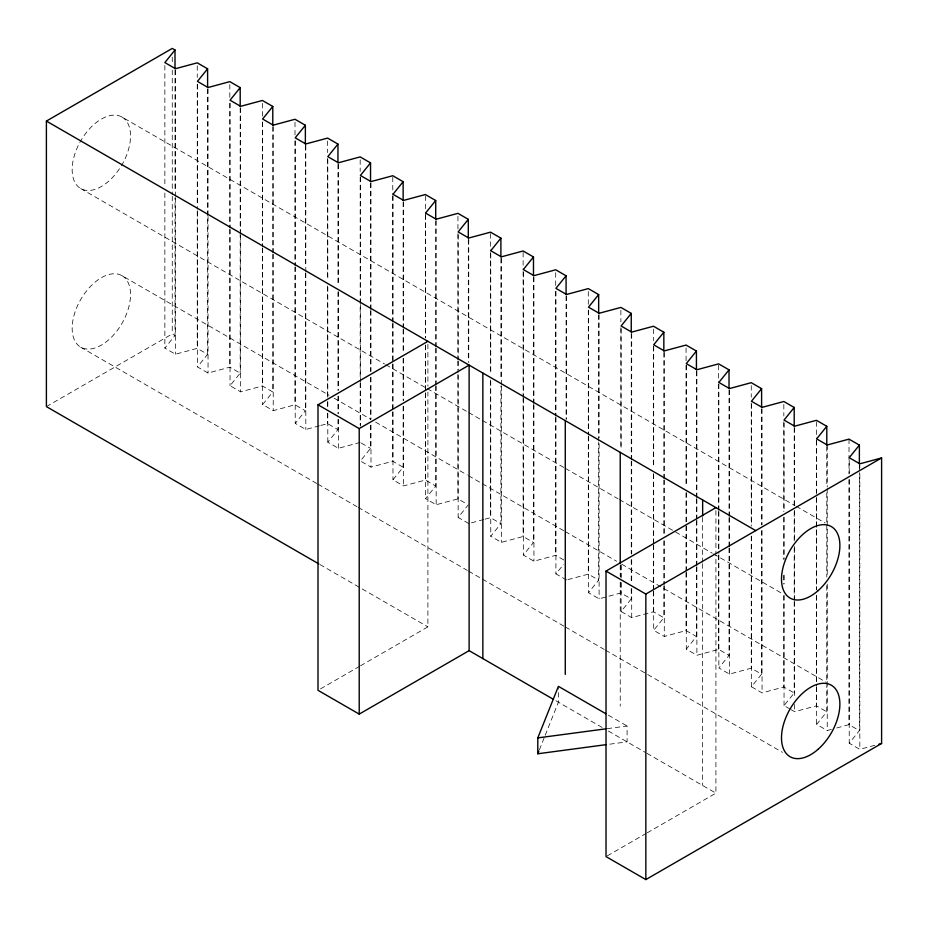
<?xml version="1.0" encoding="UTF-8"?>
<svg xmlns="http://www.w3.org/2000/svg" width="928" height="928" viewBox="0 0 928 928"><rect width="100%" height="100%" fill="white"/><g stroke="black" fill="none" stroke-linecap="round" stroke-linejoin="round"><path stroke-width="0.7" stroke-dasharray="4.64 3.48" d="M539.388 749.801L544.666 736.577M545.2 735.254L558.412 702.206L558.412 687.787M319.429 425.813L305.811 429.478L295.22 423.365L305.37 410.779L295 404.805L273.226 410.663L262.624 404.538L272.786 391.976L262.415 385.99L240.642 391.848L230.04 385.735L240.19 373.16L229.831 367.175L208.046 373.033L197.444 366.908L207.605 354.345L197.246 348.36L175.462 354.218L164.859 348.104L175.009 335.53L175.009 197.838M360.18 442.436L338.407 448.294L327.804 442.169L337.954 429.606L337.954 419.456M370.539 425.221L370.539 448.41L360.389 460.984L370.991 467.109L392.776 461.251L403.135 467.236L392.973 479.799L403.587 485.924L425.36 480.066L435.719 486.04L425.558 498.614L436.172 504.739L457.945 498.87L467.155 504.194M468.756 523.554L458.154 517.43L468.304 504.855M563.772 559.978L555.71 555.327L533.936 561.185L523.334 555.06L533.484 542.486L523.125 536.5L501.352 542.37L490.75 536.245L500.9 523.67L500.9 385.99M566.521 580L555.918 573.875L563.54 564.444M789.937 708.98L784.044 705.582L794.206 693.007L783.835 687.022L762.062 692.891L751.46 686.766L761.61 674.192L751.251 668.206L729.478 674.076L718.864 667.951L729.025 655.377L718.655 649.403L696.882 655.261L686.279 649.136L696.429 636.562L686.07 630.576L664.286 636.446L653.683 630.321L663.845 617.746L653.486 611.772L631.701 617.63L621.099 611.506L631.249 598.931L620.89 592.946L599.105 598.815L588.514 592.69L598.664 580.116L598.664 442.436M831.314 729.42L827.231 730.522L816.628 724.397L826.79 711.822L826.79 685.734M874.791 745.3L859.827 749.337L849.224 743.212L859.374 730.638L859.374 472.654M46.4 406.603L172.26 333.941L175.009 335.53M320.508 688.878L359.217 666.524M360.47 665.805L427.901 626.864L427.901 392.068M607.272 855.883L645.981 833.53M647.234 832.81L715.917 793.15L715.917 555.454M320.786 425.453L327.596 423.62L337.954 429.606M471.482 522.824L483.732 519.518M485.089 519.158L490.541 517.696L500.9 523.67M567.89 579.629L588.294 574.13L598.664 580.116M791.108 709.665L794.646 711.706L816.42 705.837L826.79 711.822M836.766 727.958L849.016 724.652L859.374 730.638M607.248 728.642L627.096 726.009L627.096 741.866L607.248 744.511M121.986 117.056A41.284 23.838 -60 0 1 108.901 181.006A41.284 23.838 -60 0 1 73.15 160.358A41.284 23.838 -60 0 1 121.986 117.056L794.913 505.563M796.178 506.294L825.05 522.963M80.713 188.558L384.528 363.973M385.781 364.692L425.964 387.892M427.216 388.612L467.387 411.812M468.64 412.531L481.203 419.781M482.456 420.5L564.062 467.619M565.314 468.35L618.048 498.788M619.301 499.508L712.205 553.146M713.458 553.877L782.513 593.746M121.986 275.674A41.284 23.838 -60 0 1 108.901 339.625A41.284 23.838 -60 0 1 73.15 318.988A41.284 23.838 -60 0 1 121.986 275.674L329.138 395.282M334.161 398.182L370.574 419.201M375.596 422.101L467.248 475.008M468.501 475.728L481.052 482.978M482.305 483.708L563.911 530.816M565.164 531.547L616.644 561.266M621.667 564.166L826.303 682.312M361.328 443.097L370.539 448.41M80.713 347.188L316.738 483.453M317.991 484.172L356.909 506.653M358.162 507.372L467.387 570.43M468.64 571.161L481.203 578.411M482.456 579.13L564.062 626.249M565.314 626.968L604.232 649.438M605.485 650.168L782.513 752.364M608.362 715.186L627.096 726.009M319.974 564.56L427.901 626.864M555.93 700.779L602.121 727.448M608.362 731.055L645.668 752.596M646.909 753.304L715.917 793.15M859.827 465.264L859.827 468.153M859.827 473.953L859.827 749.337M859.374 465.404L859.374 471.204M849.224 460.59L849.224 473.628M849.224 479.428L849.224 743.212M849.016 439.13L849.016 473.918M849.016 479.718L849.016 724.652M827.231 444.988L827.231 487.026M827.231 488.476L827.231 576.891M827.231 584.13L827.231 730.522M826.79 446.588L826.79 487.177M826.79 492.965L826.79 577.03M826.79 585.73L826.79 684.284M816.628 440.324L816.628 492.501M816.628 498.301L816.628 589.605M816.628 595.405L816.628 685.27M816.628 686.72L816.628 724.397M816.42 421.764L816.42 439.153M816.42 440.603L816.42 495.68M816.42 497.13L816.42 589.895M816.42 595.683L816.42 685.548M816.42 686.998L816.42 705.837M794.646 427.634L794.646 508.799M794.646 510.238L794.646 539.226M794.646 546.476L794.646 600.103M794.646 601.553L794.646 698.656M794.646 704.456L794.646 711.706M794.206 427.773L794.206 506.038M794.206 511.838L794.206 540.827M794.206 548.077L794.206 600.254M794.206 601.704L794.206 693.007M784.044 422.959L784.044 511.363M784.044 517.163L784.044 559.19M784.044 575.14L784.044 583.84M784.044 595.428L784.044 705.582M783.835 404.399L783.835 415.999M783.835 421.788L783.835 511.653M783.835 517.453L783.835 559.48M783.835 575.43L783.835 584.118M783.835 595.718L783.835 687.022M762.062 408.807L762.062 524.761M762.062 530.561L762.062 692.891M761.61 408.958L761.61 524.912M761.61 530.712L761.61 674.192M751.46 404.144L751.46 525.886M751.46 536.036L751.46 686.766M751.251 385.584L751.251 397.184M751.251 402.972L751.251 526.176M751.251 536.314L751.251 668.206M729.478 390.004L729.478 516.096M729.478 517.546L729.478 546.534M729.478 547.984L729.478 674.076M729.025 390.143L729.025 516.246M729.025 517.685L729.025 546.673M729.025 548.123L729.025 655.377M718.864 383.879L718.864 509.971M718.864 511.421L718.864 553.448M718.864 554.898L718.864 667.951M718.655 365.319L718.655 382.719M718.655 384.169L718.655 510.261M718.655 511.711L718.655 549.388M718.655 555.188L718.655 649.403M715.917 510.528L715.917 554.004M702.647 517.36L702.647 562.287M702.647 563.737L702.647 785.494M696.882 371.188L696.882 497.28M696.882 498.73L696.882 519.019M696.882 520.469L696.882 565.396M696.882 566.846L696.882 655.261M696.429 371.328L696.429 497.42M696.429 498.87L696.429 519.17M696.429 520.62L696.429 565.546M696.429 566.996L696.429 636.562M686.279 365.064L686.279 486.806M686.279 492.606L686.279 524.494M686.279 525.944L686.279 570.871M686.279 572.321L686.279 649.136M686.07 347.954L686.07 363.892M686.07 365.342L686.07 487.096M686.07 492.896L686.07 524.772M686.07 526.222L686.07 571.161M686.07 572.611L686.07 630.576M664.286 352.362L664.286 478.465M664.286 479.915L664.286 534.992M664.286 540.78L664.286 584.269M664.286 585.719L664.286 636.446M663.845 352.512L663.845 478.616M663.845 480.066L663.845 535.131M663.845 540.931L663.845 584.42M663.845 585.87L663.845 617.746M653.683 346.248L653.683 467.99M653.683 473.79L653.683 543.356M653.683 544.806L653.683 589.744M653.683 591.194L653.683 630.321M653.486 329.138L653.486 340.738M653.486 346.538L653.486 468.28M653.486 474.08L653.486 543.646M653.486 545.096L653.486 590.022M653.486 591.472L653.486 611.772M631.701 333.558L631.701 459.65M631.701 461.1L631.701 553.854M631.701 559.654L631.701 582.842M631.701 588.642L631.701 617.63M631.249 333.697L631.249 459.789M631.249 461.239L631.249 554.004M631.249 559.804L631.249 582.993M631.249 588.793L631.249 598.931M621.099 328.883L621.099 450.625M621.099 565.129L621.099 581.067M621.099 582.517L621.099 611.506M620.89 310.323L620.89 321.923M620.89 327.712L620.89 449.465M620.89 565.407L620.89 577.007M620.89 582.807L620.89 592.946M620.229 564.85L620.229 576.392M620.229 582.158L620.229 706.173M599.105 314.731L599.105 437.935M599.105 443.735L599.105 598.815M598.664 314.882L598.664 440.986M588.514 310.068L588.514 434.71M588.514 436.16L588.514 592.69M588.294 291.508L588.294 304.546M588.294 310.346L588.294 435M588.294 436.438L588.294 574.13M566.521 295.928L566.521 419.12M566.08 296.067L566.08 419.27M555.918 291.253L555.918 415.895M555.918 417.345L555.918 573.875M555.71 272.693L555.71 285.743M555.71 291.531L555.71 416.185M555.71 417.635L555.71 555.327M533.936 277.101L533.936 403.204M533.936 404.654L533.936 561.185M533.484 277.252L533.484 403.344M533.484 404.794L533.484 542.486M523.334 272.438L523.334 397.08M523.334 398.53L523.334 555.06M523.125 252.428L523.125 269.816M523.125 271.266L523.125 395.92M523.125 397.37L523.125 536.5M501.352 258.297L501.352 384.389M501.352 385.839L501.352 542.37M500.9 258.436L500.9 380.19M490.75 253.622L490.75 375.364M490.75 381.164L490.75 536.245M490.541 233.612L490.541 251.012M490.541 252.462L490.541 374.204M490.541 380.004L490.541 517.696M468.756 239.482L468.756 362.674M468.304 239.621L468.304 361.375M458.154 234.807L458.154 359.449M458.154 360.899L458.154 369.599M458.154 375.399L458.154 517.43M457.945 216.247L457.945 232.186M457.945 233.636L457.945 359.739M457.945 361.189L457.945 372.778M457.945 374.228L457.945 498.87M436.172 220.667L436.172 346.759M436.172 348.209L436.172 384.447M436.172 385.897L436.172 504.739M435.719 220.806L435.719 346.91M435.719 348.36L435.719 384.586M435.719 386.036L435.719 486.04M427.901 344.242L427.901 386.268M425.558 214.542L425.558 337.734M425.558 344.984L425.558 391.361M425.558 392.811L425.558 498.614M425.36 195.982L425.36 213.382M425.36 214.832L425.36 338.024M425.36 345.274L425.36 391.651M425.36 393.101L425.36 480.066M403.587 201.852L403.587 327.944M403.587 329.394L403.587 352.582M403.587 358.382L403.587 400.409M403.587 406.209L403.587 485.924M403.135 202.002L403.135 328.094M403.135 329.544L403.135 352.733M403.135 358.533L403.135 400.56M403.135 406.36L403.135 467.236M392.973 195.727L392.973 321.819M392.973 323.269L392.973 362.407M392.973 363.857L392.973 410.234M392.973 411.684L392.973 479.799M392.776 177.167L392.776 194.567M392.776 196.017L392.776 322.109M392.776 323.559L392.776 362.697M392.776 364.136L392.776 410.524M392.776 411.974L392.776 461.251M370.991 183.036L370.991 309.128M370.991 310.578L370.991 371.455M370.991 377.244L370.991 419.282M370.991 425.082L370.991 467.109M370.539 183.176L370.539 309.279M370.539 310.729L370.539 371.594M370.539 377.394L370.539 419.433M360.389 176.912L360.389 303.004M360.389 304.454L360.389 381.269M360.389 382.719L360.389 426.207M360.18 159.802L360.18 171.402M360.18 177.202L360.18 381.559M360.18 383.009L360.18 425.036M338.407 164.221L338.407 285.963M338.407 291.763L338.407 390.317M338.407 396.117L338.407 413.517M338.407 419.305L338.407 448.294M337.954 164.372L337.954 286.114M337.954 291.914L337.954 390.468M337.954 396.268L337.954 413.656M327.804 159.546L327.804 281.288M327.804 287.088L327.804 400.142M327.804 401.592L327.804 407.392M327.804 413.18L327.804 442.169M327.596 140.986L327.596 152.586M327.596 158.386L327.596 280.128M327.596 285.928L327.596 396.082M327.596 401.882L327.596 407.67M327.596 413.47L327.596 423.62M305.811 145.406L305.811 271.498M305.811 272.948L305.811 429.478M305.37 145.545L305.37 267.299M305.37 273.099L305.37 410.779M295.22 140.731L295.22 265.373M295.22 266.823L295.22 423.365M295 122.171L295 135.221M295 141.021L295 265.663M295 267.113L295 404.805M273.226 126.591L273.226 252.683M273.226 254.133L273.226 410.663M272.786 126.742L272.786 252.834M272.786 254.284L272.786 391.976M262.624 121.916L262.624 246.558M262.624 248.008L262.624 404.538M262.415 103.368L262.415 116.406M262.415 122.206L262.415 246.848M262.415 248.298L262.415 385.99M240.642 107.776L240.642 233.868M240.642 235.318L240.642 391.848M240.19 107.926L240.19 231.118M240.19 232.568L240.19 373.16M230.04 103.101L230.04 227.743M230.04 229.193L230.04 385.735M229.831 84.541L229.831 97.591M229.831 103.391L229.831 228.033M229.831 229.483L229.831 367.175M208.046 88.96L208.046 215.052M208.046 216.502L208.046 373.033M207.605 89.111L207.605 354.345M197.444 84.286L197.444 206.028M197.444 211.828L197.444 366.908M197.246 65.737L197.246 77.326M197.246 84.576L197.246 209.218M197.246 210.668L197.246 348.36M175.462 70.145L175.462 196.237M175.462 197.687L175.462 354.218M175.009 70.296L175.009 192.038M172.26 57.107L172.26 64.357M172.26 70.157L172.26 194.799M172.26 196.249L172.26 333.941M164.859 65.47L164.859 187.224M164.859 193.012L164.859 348.104"/><path stroke-width="1.39" d="M605.833 744.697L537.799 753.768L537.799 737.899L558.412 686.349L605.868 713.748M537.799 753.768L538.855 751.123M318.722 563.83L46.4 406.603L46.4 121.081L172.26 48.418L175.009 49.996L164.859 62.57L175.462 68.695L197.246 62.837L207.605 68.811L207.605 87.661M207.605 68.811L197.444 81.386L208.046 87.51L229.831 81.641L240.19 87.626L240.19 106.476M240.19 87.626L230.04 100.201L240.642 106.326L262.415 100.468L272.786 106.442L272.786 125.292M272.786 106.442L262.624 119.016L273.226 125.141L295 119.271L305.37 125.257L305.37 144.107M305.37 125.257L295.22 137.831L305.811 143.956L327.596 138.098L337.954 144.072L337.954 162.922M337.954 144.072L327.804 156.646L338.407 162.771L360.18 156.902L370.539 162.887L370.539 181.726M370.539 162.887L360.389 175.462L370.991 181.586L392.776 175.728L403.135 181.702L403.135 200.552M403.135 181.702L392.973 194.277L403.587 200.402L425.36 194.532L435.719 200.518L435.719 219.356M435.719 200.518L425.558 213.092L436.172 219.217L457.945 213.347L468.304 219.333L468.304 238.171M468.304 219.333L458.154 231.907L468.756 238.032L490.541 232.162L500.9 238.148L500.9 256.986M500.9 238.148L490.75 250.722L501.352 256.847L523.125 250.978L533.484 256.963L533.484 275.802M533.484 256.963L523.334 269.538L533.936 275.662L555.71 269.793L566.08 275.778L566.08 294.617M566.08 275.778L555.918 288.353L566.521 294.478L588.294 288.608L598.664 294.594L598.664 313.432M598.664 294.594L588.514 307.168L599.105 313.281L620.89 307.423L631.249 313.409L631.249 332.247M631.249 313.409L621.099 325.983L631.701 332.108L653.486 326.238L663.845 332.224L663.845 351.062M663.845 332.224L653.683 344.798L664.286 350.912L686.07 345.054L696.429 351.039L696.429 369.878M696.429 351.039L686.279 363.614L696.882 369.738L718.655 363.869L729.025 369.854L729.025 388.693M729.025 369.854L718.864 382.429L729.478 388.554L751.251 382.684L761.61 388.67L761.61 407.508M761.61 388.67L751.46 401.244L762.062 407.369L783.835 401.499L794.206 407.485L794.206 426.323M794.206 407.485L784.044 420.059L794.646 426.184L816.42 420.314L826.79 426.3L826.79 445.138M826.79 426.3L816.628 438.874L827.231 444.988L849.016 439.13L859.374 445.115L859.374 463.954M859.374 445.115L849.224 457.69L859.827 463.814L881.6 457.945L881.6 743.467L645.842 879.582L606.019 856.602L606.019 571.08L715.917 507.628M553.448 699.352L469.116 650.656L359.217 714.108L318.002 690.316L318.002 404.794L427.901 341.342M318.002 404.794L359.217 428.585L469.116 365.133L469.116 650.656M606.019 571.08L645.842 594.059L881.6 457.945M878.874 744.198L881.6 743.467M537.799 737.899L605.833 728.84M46.4 121.081L755.74 530.607M702.647 499.96L702.647 515.91M645.842 594.059L645.842 879.582M620.229 452.377L620.229 563.412M565.28 420.651L565.28 674.447M482.85 373.068L482.85 658.59M359.217 428.585L359.217 714.108M175.009 49.996L175.009 68.846M818.241 749.163A41.284 23.838 -60 0 0 831.326 685.212A41.284 23.838 -60 0 0 782.49 728.515A41.284 23.838 -60 0 0 818.241 749.163M818.241 590.533A41.284 23.838 -60 0 0 831.326 526.582A41.284 23.838 -60 0 0 782.49 569.896A41.284 23.838 -60 0 0 818.241 590.533"/></g></svg>
